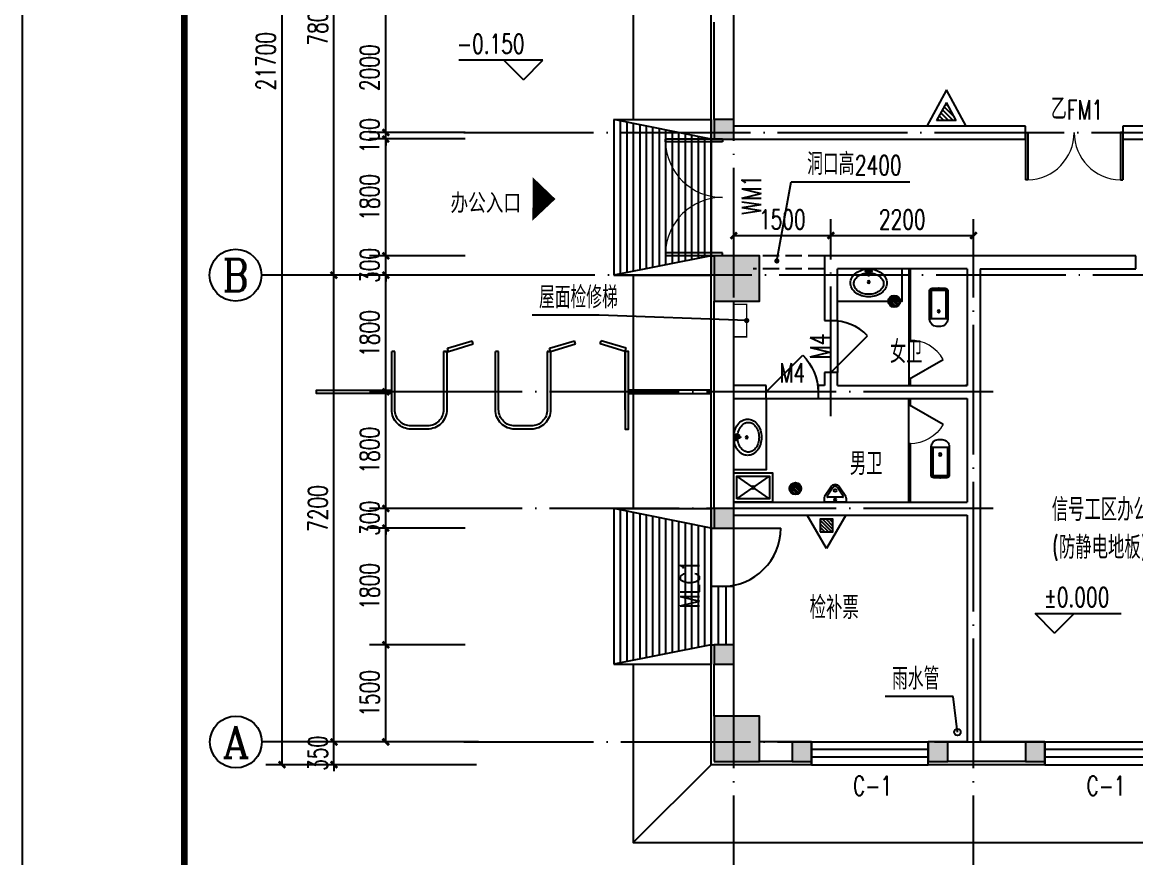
# Model space of a CAD drawing. Extents: x 63793 to 231107, y 20849 to 337643.
# Drawn here: x 132027 to 149199, y 262654 to 275539 of the extents above; entities that cross this region are included whole.
import ezdxf
from ezdxf.enums import TextEntityAlignment as Align

# ---------------------------------------------------------------- set-up
doc = ezdxf.new("R2010")
doc.units = 0
doc.header["$LTSCALE"] = 1000
doc.header["$MEASUREMENT"] = 0
doc.linetypes.add('DASH', pattern=[0.35, 0.25, -0.1])
doc.linetypes.add('DOTE', pattern=[2.42, 2, -0.2, 0.02, -0.2])
for name, color, linetype in [('AXIS', 3, 'Continuous'), ('AXIS_TEXT', 7, 'Continuous'), ('COLUMN', 2, 'Continuous'), ('DIM_ELEV', 3, 'Continuous'), ('DIM_LEAD', 3, 'Continuous'), ('DOOR_FIRE', 4, 'Continuous'), ('DOOR_FIRE_TEXT', 7, 'Continuous'), ('DOTE', 1, 'DOTE'), ('EQUIP_消防', 7, 'Continuous'), ('HX', 1, 'Continuous'), ('LATRINE', 6, 'Continuous'), ('LVTRY', 6, 'Continuous'), ('PUB_DIM', 3, 'Continuous'), ('PUB_HATCH', 8, 'Continuous'), ('PUB_TEXT', 7, 'Continuous'), ('PUB_TITLE', 4, 'Continuous'), ('SURFACE', 6, 'Continuous'), ('WALL', 2, 'Continuous'), ('WINDOW', 4, 'Continuous'), ('WINDOW_TEXT', 7, 'Continuous'), ('厨卫', 30, 'Continuous'), ('家具', 7, 'Continuous'), ('新块$0$2D_ROOF', 144, 'Continuous'), ('立面', 255, 'Continuous')]:
    doc.layers.add(name, color=color, linetype=linetype)
doc.styles.add('_TCH_AXIS', font='COMPLEX', dxfattribs={"bigfont": 'GBCBIG'})
doc.styles.add('_TCH_DIM', font='SIMPLEX', dxfattribs={"bigfont": 'GBCBIG'})
doc.styles.add('_TCH_DIM_T3', font='SIMPLEX', dxfattribs={"width": 0.705882, "bigfont": 'GBCBIG'})
doc.styles.add('_TCH_WINDOW', font='SIMPLEX', dxfattribs={"height": 3.5, "bigfont": 'GBCBIG'})
doc.styles.add('COMPLEX', font='COMPLEX')
doc.styles.get("Standard").update_dxf_attribs({"font": 'gbenor.shx', "bigfont": 'gbcbig.shx'})
doc.styles.add('TXT', font='SimSun.ttf', dxfattribs={"width": 0.75})
doc.dimstyles.new('_TCH_ARCH&&100', dxfattribs={"dimtxt": 297.5, "dimasz": 100, "dimexe": 250, "dimexo": 300, "dimgap": 100, "dimtad": 1, "dimdec": 0, "dimzin": 0, "dimdsep": 46, "dimtxsty": '_TCH_DIM_T3', "dimblk": 'ARCHTICK', "dimcen": 0.09, "dimclrt": 7, "dimazin": 2, "dimtfac": 1, "dimtdec": 0, "dimtix": 1, "dimtmove": 2, "dimatfit": 3, "dimfxl": 0, "dimtolj": 1, "dimtzin": 0, "dimarcsym": 0})
pattern_1 = [(135, (8063421.15, -12633.41), (35.81160544, 35.81160544), [])]

# ---------------------------------------------------------------- blocks, each defined once
blk = doc.blocks.new('A$C3B206A9B')
at = {"layer": 'HX'}
blk.add_lwpolyline([(597, 0, 0, 1200, 0), (600, 631, 1200, 1200, 0)], format="xyseb", dxfattribs=at)
blk = doc.blocks.new('A$C53763DD8')
at = {"layer": 'LVTRY', "color": 6, "linetype": 'Continuous', "ltscale": 5}
for p, q in [((100, 800), (567, 473)), ((1100, 800), (633, 473)), ((567, 427), (100, 100)), ((633, 427), (1100, 100))]:
    blk.add_line(p, q, dxfattribs=at)
for points in [[(0, 900), (0, 0), (1200, 0), (1200, 900)], [(100, 800), (100, 100), (1100, 100), (1100, 800)]]:
    blk.add_lwpolyline(points, close=True, dxfattribs=at)
blk.add_circle((600, 450), 39.7, dxfattribs=at)
blk = doc.blocks.new('$ATTACHMENT$00000214')
h = blk.add_hatch()
h.set_pattern_fill('ANSI31', color=256, scale=200, style=0)
h.set_pattern_definition([(45, (-38543.802, -6842.639), (-17.67767, 17.67767), [])])
h.paths.add_polyline_path([(-65, 2), (65, 2), (65, -128), (-65, -128)])
for points in [[(0, 172), (-198, -172), (198, -172)], [(-65, 2), (65, 2), (65, -128), (-65, -128)]]:
    blk.add_lwpolyline(points, close=True)
blk = doc.blocks.new('dsff')
at = {"layer": '立面'}
h = blk.add_hatch(dxfattribs=at)
h.set_pattern_fill('ANSI31', color=0, scale=405.162065, angle=180, style=0)
h.set_pattern_definition(pattern_1)
h.paths.add_polyline_path([(356931, -6808), (356779, -6529), (356627, -6808)])
h = blk.add_hatch(dxfattribs=at)
h.set_pattern_fill('ANSI31', color=0, scale=405.162065, angle=180, style=0)
h.set_pattern_definition(pattern_1)
h.paths.add_polyline_path([(356931, -6808), (356779, -6529), (356627, -6808)])
h = blk.add_hatch(dxfattribs=at)
h.set_pattern_fill('ANSI31', color=0, scale=405.162065, angle=180, style=0)
h.set_pattern_definition(pattern_1)
h.paths.add_polyline_path([(356931, -6808), (356779, -6529), (356627, -6808)])
h = blk.add_hatch(dxfattribs=at)
h.set_pattern_fill('ANSI31', color=0, scale=405.162065, angle=180, style=0)
h.set_pattern_definition(pattern_1)
h.paths.add_polyline_path([(356931, -6808), (356779, -6529), (356627, -6808)])
at = {"layer": '立面', "color": 0}
for p, q in [((356779, -6335), (356475, -6894)), ((356779, -6335), (356475, -6894)), ((356779, -6335), (356475, -6894)), ((356779, -6335), (356475, -6894)), ((357083, -6894), (356779, -6335)), ((357083, -6894), (356779, -6335)), ((357083, -6894), (356779, -6335)), ((357083, -6894), (356779, -6335)), ((356779, -6529), (356627, -6808)), ((356779, -6529), (356627, -6808)), ((356779, -6529), (356627, -6808)), ((356779, -6529), (356627, -6808)), ((356931, -6808), (356779, -6529)), ((356931, -6808), (356779, -6529)), ((356931, -6808), (356779, -6529)), ((356931, -6808), (356779, -6529)), ((356931, -6808), (356627, -6808)), ((356931, -6808), (356627, -6808)), ((356931, -6808), (356627, -6808)), ((356931, -6808), (356627, -6808)), ((357083, -6894), (356475, -6894)), ((357083, -6894), (356475, -6894)), ((357083, -6894), (356475, -6894)), ((357083, -6894), (356475, -6894))]:
    blk.add_line(p, q, dxfattribs=at)
at = {"layer": 'EQUIP_消防', "xscale": -1.5, "yscale": 1.5, "zscale": 1.5, "rotation": 180}
blk.add_blockref('$ATTACHMENT$00000214', (354930, -13151), dxfattribs=at)
blk = doc.blocks.new('_ArchTick')
at = {"color": 0, "linetype": 'ByBlock', "const_width": 0.4}
blk.add_lwpolyline([(-0.5, -0.5), (0.5, 0.5)], dxfattribs=at)
blk = doc.blocks.new('*D132')
at = {"layer": 'Defpoints', "color": 0, "transparency": 16777216}
for p in [(146699, 272250), (144499, 271599), (146699, 271599)]:
    blk.add_point(p, dxfattribs=at)
at = {"layer": 'PUB_DIM', "color": 0, "lineweight": -2, "transparency": 16777216}
for p, q in [((144499, 271899), (144499, 272500)), ((146699, 271899), (146699, 272500)), ((144499, 272250), (146699, 272250))]:
    blk.add_line(p, q, dxfattribs=at)
at = {"layer": 'PUB_DIM', "color": 0, "lineweight": -2, "transparency": 16777216, "xscale": 100, "yscale": 100, "zscale": 100, "rotation": 180}
blk.add_blockref('_ArchTick', (144499, 272250), dxfattribs=at)
at = {"layer": 'PUB_DIM', "color": 0, "lineweight": -2, "transparency": 16777216, "xscale": 100, "yscale": 100, "zscale": 100}
blk.add_blockref('_ArchTick', (146699, 272250), dxfattribs=at)
at = {"layer": 'PUB_DIM', "color": 7, "transparency": 16777216, "insert": (145599, 272499), "char_height": 297.5, "attachment_point": 5, "style": '_TCH_DIM_T3'}
blk.add_mtext('\\A1;2200', dxfattribs=at)
blk = doc.blocks.new('*D133')
at = {"layer": 'Defpoints', "color": 0, "transparency": 16777216}
for p in [(144499, 272250), (142999, 271599), (144499, 271599)]:
    blk.add_point(p, dxfattribs=at)
at = {"layer": 'PUB_DIM', "color": 0, "lineweight": -2, "transparency": 16777216}
for p, q in [((142999, 271899), (142999, 272500)), ((144499, 271899), (144499, 272500)), ((142999, 272250), (144499, 272250))]:
    blk.add_line(p, q, dxfattribs=at)
at = {"layer": 'PUB_DIM', "color": 0, "lineweight": -2, "transparency": 16777216, "xscale": 100, "yscale": 100, "zscale": 100, "rotation": 180}
blk.add_blockref('_ArchTick', (142999, 272250), dxfattribs=at)
at = {"layer": 'PUB_DIM', "color": 0, "lineweight": -2, "transparency": 16777216, "xscale": 100, "yscale": 100, "zscale": 100}
blk.add_blockref('_ArchTick', (144499, 272250), dxfattribs=at)
at = {"layer": 'PUB_DIM', "color": 7, "transparency": 16777216, "insert": (143749, 272499), "char_height": 297.5, "attachment_point": 5, "style": '_TCH_DIM_T3'}
blk.add_mtext('\\A1;1500', dxfattribs=at)
blk = doc.blocks.new('*D163')
at = {"layer": 'Defpoints', "color": 0, "transparency": 16777216}
for p in [(137634, 265939), (139159, 265939), (139159, 264439)]:
    blk.add_point(p, dxfattribs=at)
at = {"layer": 'PUB_DIM', "color": 0, "lineweight": -2, "transparency": 16777216}
for p, q in [((138859, 265939), (137384, 265939)), ((137634, 264439), (137634, 265939)), ((138859, 264439), (137384, 264439))]:
    blk.add_line(p, q, dxfattribs=at)
at = {"layer": 'PUB_DIM', "color": 0, "lineweight": -2, "transparency": 16777216, "xscale": 100, "yscale": 100, "zscale": 100}
for p, rotation in [((137634, 265939), 90), ((137634, 264439), 270)]:
    blk.add_blockref('_ArchTick', p, dxfattribs=dict(at, rotation=rotation))
at = {"layer": 'PUB_DIM', "color": 7, "transparency": 16777216, "insert": (137385, 265189), "char_height": 297.5, "attachment_point": 5, "rotation": 90, "style": '_TCH_DIM_T3'}
blk.add_mtext('\\A1;1500', dxfattribs=at)
blk = doc.blocks.new('*D164')
at = {"layer": 'Defpoints', "color": 0, "transparency": 16777216}
for p in [(137634, 267739), (139159, 267739), (139159, 265939)]:
    blk.add_point(p, dxfattribs=at)
at = {"layer": 'PUB_DIM', "color": 0, "lineweight": -2, "transparency": 16777216}
for p, q in [((138859, 267739), (137384, 267739)), ((137634, 265939), (137634, 267739)), ((138859, 265939), (137384, 265939))]:
    blk.add_line(p, q, dxfattribs=at)
at = {"layer": 'PUB_DIM', "color": 0, "lineweight": -2, "transparency": 16777216, "xscale": 100, "yscale": 100, "zscale": 100}
for p, rotation in [((137634, 267739), 90), ((137634, 265939), 270)]:
    blk.add_blockref('_ArchTick', p, dxfattribs=dict(at, rotation=rotation))
at = {"layer": 'PUB_DIM', "color": 7, "transparency": 16777216, "insert": (137385, 266839), "char_height": 297.5, "attachment_point": 5, "rotation": 90, "style": '_TCH_DIM_T3'}
blk.add_mtext('\\A1;1800', dxfattribs=at)
blk = doc.blocks.new('*D165')
at = {"layer": 'Defpoints', "color": 0, "transparency": 16777216}
for p in [(137634, 268039), (139159, 268039), (139159, 267739)]:
    blk.add_point(p, dxfattribs=at)
at = {"layer": 'PUB_DIM', "color": 0, "lineweight": -2, "transparency": 16777216}
for p, q in [((137634, 268039), (137634, 268139)), ((138859, 268039), (137384, 268039)), ((137634, 267739), (137634, 268039)), ((138859, 267739), (137384, 267739)), ((137634, 267739), (137634, 267639))]:
    blk.add_line(p, q, dxfattribs=at)
at = {"layer": 'PUB_DIM', "color": 0, "lineweight": -2, "transparency": 16777216, "xscale": 100, "yscale": 100, "zscale": 100}
for p, rotation in [((137634, 268039), 270), ((137634, 267739), 90)]:
    blk.add_blockref('_ArchTick', p, dxfattribs=dict(at, rotation=rotation))
at = {"layer": 'PUB_DIM', "color": 7, "transparency": 16777216, "insert": (137385, 267889), "char_height": 297.5, "attachment_point": 5, "rotation": 90, "style": '_TCH_DIM_T3'}
blk.add_mtext('\\A1;300', dxfattribs=at)
blk = doc.blocks.new('*D166')
at = {"layer": 'Defpoints', "color": 0, "transparency": 16777216}
for p in [(137634, 269839), (139159, 269839), (139159, 268039)]:
    blk.add_point(p, dxfattribs=at)
at = {"layer": 'PUB_DIM', "color": 0, "lineweight": -2, "transparency": 16777216}
for p, q in [((138859, 269839), (137384, 269839)), ((137634, 268039), (137634, 269839)), ((138859, 268039), (137384, 268039))]:
    blk.add_line(p, q, dxfattribs=at)
at = {"layer": 'PUB_DIM', "color": 0, "lineweight": -2, "transparency": 16777216, "xscale": 100, "yscale": 100, "zscale": 100}
for p, rotation in [((137634, 269839), 90), ((137634, 268039), 270)]:
    blk.add_blockref('_ArchTick', p, dxfattribs=dict(at, rotation=rotation))
at = {"layer": 'PUB_DIM', "color": 7, "transparency": 16777216, "insert": (137385, 268939), "char_height": 297.5, "attachment_point": 5, "rotation": 90, "style": '_TCH_DIM_T3'}
blk.add_mtext('\\A1;1800', dxfattribs=at)
blk = doc.blocks.new('*D167')
at = {"layer": 'Defpoints', "color": 0, "transparency": 16777216}
for p in [(137634, 271639), (139159, 271639), (139159, 269839)]:
    blk.add_point(p, dxfattribs=at)
at = {"layer": 'PUB_DIM', "color": 0, "lineweight": -2, "transparency": 16777216}
for p, q in [((138859, 271639), (137384, 271639)), ((137634, 269839), (137634, 271639)), ((138859, 269839), (137384, 269839))]:
    blk.add_line(p, q, dxfattribs=at)
at = {"layer": 'PUB_DIM', "color": 0, "lineweight": -2, "transparency": 16777216, "xscale": 100, "yscale": 100, "zscale": 100}
for p, rotation in [((137634, 271639), 90), ((137634, 269839), 270)]:
    blk.add_blockref('_ArchTick', p, dxfattribs=dict(at, rotation=rotation))
at = {"layer": 'PUB_DIM', "color": 7, "transparency": 16777216, "insert": (137385, 270739), "char_height": 297.5, "attachment_point": 5, "rotation": 90, "style": '_TCH_DIM_T3'}
blk.add_mtext('\\A1;1800', dxfattribs=at)
blk = doc.blocks.new('*D168')
at = {"layer": 'Defpoints', "color": 0, "transparency": 16777216}
for p in [(137634, 271939), (139159, 271939), (139159, 271639)]:
    blk.add_point(p, dxfattribs=at)
at = {"layer": 'PUB_DIM', "color": 0, "lineweight": -2, "transparency": 16777216}
for p, q in [((137634, 271939), (137634, 272039)), ((138859, 271939), (137384, 271939)), ((137634, 271639), (137634, 271939)), ((138859, 271639), (137384, 271639)), ((137634, 271639), (137634, 271539))]:
    blk.add_line(p, q, dxfattribs=at)
at = {"layer": 'PUB_DIM', "color": 0, "lineweight": -2, "transparency": 16777216, "xscale": 100, "yscale": 100, "zscale": 100}
for p, rotation in [((137634, 271939), 270), ((137634, 271639), 90)]:
    blk.add_blockref('_ArchTick', p, dxfattribs=dict(at, rotation=rotation))
at = {"layer": 'PUB_DIM', "color": 7, "transparency": 16777216, "insert": (137385, 271789), "char_height": 297.5, "attachment_point": 5, "rotation": 90, "style": '_TCH_DIM_T3'}
blk.add_mtext('\\A1;300', dxfattribs=at)
blk = doc.blocks.new('*D169')
at = {"layer": 'Defpoints', "color": 0, "transparency": 16777216}
for p in [(137634, 273739), (139159, 273739), (139159, 271939)]:
    blk.add_point(p, dxfattribs=at)
at = {"layer": 'PUB_DIM', "color": 0, "lineweight": -2, "transparency": 16777216}
for p, q in [((138859, 273739), (137384, 273739)), ((137634, 271939), (137634, 273739)), ((138859, 271939), (137384, 271939))]:
    blk.add_line(p, q, dxfattribs=at)
at = {"layer": 'PUB_DIM', "color": 0, "lineweight": -2, "transparency": 16777216, "xscale": 100, "yscale": 100, "zscale": 100}
for p, rotation in [((137634, 273739), 90), ((137634, 271939), 270)]:
    blk.add_blockref('_ArchTick', p, dxfattribs=dict(at, rotation=rotation))
at = {"layer": 'PUB_DIM', "color": 7, "transparency": 16777216, "insert": (137385, 272839), "char_height": 297.5, "attachment_point": 5, "rotation": 90, "style": '_TCH_DIM_T3'}
blk.add_mtext('\\A1;1800', dxfattribs=at)
blk = doc.blocks.new('*D170')
at = {"layer": 'Defpoints', "color": 0, "transparency": 16777216}
for p in [(137634, 273839), (139159, 273839), (139159, 273739)]:
    blk.add_point(p, dxfattribs=at)
at = {"layer": 'PUB_DIM', "color": 0, "lineweight": -2, "transparency": 16777216}
for p, q in [((137634, 273839), (137634, 273939)), ((138859, 273839), (137384, 273839)), ((138859, 273739), (137384, 273739)), ((137634, 273739), (137634, 273839)), ((137634, 273739), (137634, 273639))]:
    blk.add_line(p, q, dxfattribs=at)
at = {"layer": 'PUB_DIM', "color": 0, "lineweight": -2, "transparency": 16777216, "xscale": 100, "yscale": 100, "zscale": 100}
for p, rotation in [((137634, 273839), 270), ((137634, 273739), 90)]:
    blk.add_blockref('_ArchTick', p, dxfattribs=dict(at, rotation=rotation))
at = {"layer": 'PUB_DIM', "color": 7, "transparency": 16777216, "insert": (137385, 273789), "char_height": 297.5, "attachment_point": 5, "rotation": 90, "style": '_TCH_DIM_T3'}
blk.add_mtext('\\A1;100', dxfattribs=at)
blk = doc.blocks.new('*D171')
at = {"layer": 'Defpoints', "color": 0, "transparency": 16777216}
for p in [(137634, 275839), (139159, 275839), (139159, 273839)]:
    blk.add_point(p, dxfattribs=at)
at = {"layer": 'PUB_DIM', "color": 0, "lineweight": -2, "transparency": 16777216}
for p, q in [((138859, 275839), (137384, 275839)), ((137634, 273839), (137634, 275839)), ((138859, 273839), (137384, 273839))]:
    blk.add_line(p, q, dxfattribs=at)
at = {"layer": 'PUB_DIM', "color": 0, "lineweight": -2, "transparency": 16777216, "xscale": 100, "yscale": 100, "zscale": 100}
for p, rotation in [((137634, 275839), 90), ((137634, 273839), 270)]:
    blk.add_blockref('_ArchTick', p, dxfattribs=dict(at, rotation=rotation))
at = {"layer": 'PUB_DIM', "color": 7, "transparency": 16777216, "insert": (137385, 274839), "char_height": 297.5, "attachment_point": 5, "rotation": 90, "style": '_TCH_DIM_T3'}
blk.add_mtext('\\A1;2000', dxfattribs=at)
blk = doc.blocks.new('*D259')
at = {"layer": 'AXIS', "color": 0, "lineweight": -2, "transparency": 16777216}
for p, q in [((136834, 264439), (136834, 264539)), ((139034, 264439), (136584, 264439)), ((136834, 264089), (136834, 264439)), ((139034, 264089), (136584, 264089)), ((136834, 264089), (136834, 263989))]:
    blk.add_line(p, q, dxfattribs=at)
at = {"layer": 'Defpoints', "color": 0, "transparency": 16777216}
for p in [(136834, 264439), (139334, 264439), (139334, 264089)]:
    blk.add_point(p, dxfattribs=at)
at = {"layer": 'AXIS', "color": 0, "lineweight": -2, "transparency": 16777216, "xscale": 100, "yscale": 100, "zscale": 100}
for p, rotation in [((136834, 264439), 270), ((136834, 264089), 90)]:
    blk.add_blockref('_ArchTick', p, dxfattribs=dict(at, rotation=rotation))
at = {"layer": 'AXIS', "color": 7, "transparency": 16777216, "insert": (136585, 264264), "char_height": 297.5, "attachment_point": 5, "rotation": 90, "style": '_TCH_DIM_T3'}
blk.add_mtext('\\A1;350', dxfattribs=at)
blk = doc.blocks.new('*D260')
at = {"layer": 'AXIS', "color": 0, "lineweight": -2, "transparency": 16777216}
for p, q in [((139034, 271639), (136584, 271639)), ((136834, 264439), (136834, 271639)), ((139034, 264439), (136584, 264439))]:
    blk.add_line(p, q, dxfattribs=at)
at = {"layer": 'Defpoints', "color": 0, "transparency": 16777216}
for p in [(136834, 271639), (139334, 271639), (139334, 264439)]:
    blk.add_point(p, dxfattribs=at)
at = {"layer": 'AXIS', "color": 0, "lineweight": -2, "transparency": 16777216, "xscale": 100, "yscale": 100, "zscale": 100}
for p, rotation in [((136834, 271639), 90), ((136834, 264439), 270)]:
    blk.add_blockref('_ArchTick', p, dxfattribs=dict(at, rotation=rotation))
at = {"layer": 'AXIS', "color": 7, "transparency": 16777216, "insert": (136585, 268039), "char_height": 297.5, "attachment_point": 5, "rotation": 90, "style": '_TCH_DIM_T3'}
blk.add_mtext('\\A1;7200', dxfattribs=at)
blk = doc.blocks.new('*D261')
at = {"layer": 'AXIS', "color": 0, "lineweight": -2, "transparency": 16777216}
for p, q in [((139034, 279439), (136584, 279439)), ((136834, 271639), (136834, 279439)), ((139034, 271639), (136584, 271639))]:
    blk.add_line(p, q, dxfattribs=at)
at = {"layer": 'Defpoints', "color": 0, "transparency": 16777216}
for p in [(136834, 279439), (139334, 279439), (139334, 271639)]:
    blk.add_point(p, dxfattribs=at)
at = {"layer": 'AXIS', "color": 0, "lineweight": -2, "transparency": 16777216, "xscale": 100, "yscale": 100, "zscale": 100}
for p, rotation in [((136834, 279439), 90), ((136834, 271639), 270)]:
    blk.add_blockref('_ArchTick', p, dxfattribs=dict(at, rotation=rotation))
at = {"layer": 'AXIS', "color": 7, "transparency": 16777216, "insert": (136585, 275539), "char_height": 297.5, "attachment_point": 5, "rotation": 90, "style": '_TCH_DIM_T3'}
blk.add_mtext('\\A1;7800', dxfattribs=at)
blk = doc.blocks.new('*D264')
at = {"layer": 'AXIS', "color": 0, "lineweight": -2, "transparency": 16777216}
for p, q in [((139034, 285789), (135784, 285789)), ((136034, 264089), (136034, 285789)), ((139034, 264089), (135784, 264089))]:
    blk.add_line(p, q, dxfattribs=at)
at = {"layer": 'Defpoints', "color": 0, "transparency": 16777216}
for p in [(136034, 285789), (139334, 285789), (139334, 264089)]:
    blk.add_point(p, dxfattribs=at)
at = {"layer": 'AXIS', "color": 0, "lineweight": -2, "transparency": 16777216, "xscale": 100, "yscale": 100, "zscale": 100}
for p, rotation in [((136034, 285789), 90), ((136034, 264089), 270)]:
    blk.add_blockref('_ArchTick', p, dxfattribs=dict(at, rotation=rotation))
at = {"layer": 'AXIS', "color": 7, "transparency": 16777216, "insert": (135785, 274939), "char_height": 297.5, "attachment_point": 5, "rotation": 90, "style": '_TCH_DIM_T3'}
blk.add_mtext('\\A1;21700', dxfattribs=at)
blk = doc.blocks.new('$WINLIB2D$00000001')
for p, q in [((-0.5, 0.5), (0.5, 0.5)), ((-0.5, 0.5), (-0.5, -0.5)), ((0.5, -0.5), (0.5, 0.5)), ((0.5, 0.1667), (-0.5, 0.1667)), ((0.5, -0.1667), (-0.5, -0.1667)), ((-0.5, -0.5), (0.5, -0.5))]:
    blk.add_line(p, q)
blk = doc.blocks.new('_FZH')
blk.add_lwpolyline([(-0.5, -0.5), (0.5, -0.5), (0.5, 0.5), (-0.5, 0.5)], close=True)
at = {"layer": 'PUB_HATCH'}
blk.add_solid([(-0.5, -0.5), (0.5, -0.5), (-0.5, 0.5), (0.5, 0.5)], dxfattribs=at)
blk = doc.blocks.new('$DorLib2D$00000002')
for p, q in [((-0.5, 0), (-0.5, 0.4875)), ((-0.475, 0.4875), (-0.5, 0.4875)), ((-0.475, 0), (-0.475, 0.4875)), ((0.475, 0), (0.475, 0.4875)), ((0.475, 0.4875), (0.5, 0.4875)), ((0.5, 0), (0.5, 0.4875)), ((-0.5, 0), (-0.475, 0)), ((0.5, 0), (0.475, 0))]:
    blk.add_line(p, q)
at = {"lineweight": 13}
for centre, start, end in [((-0.4875, 0), 0, 88.53072), ((0.4875, 0), 91.46928, 180)]:
    blk.add_arc(centre, 0.4875, start, end, dxfattribs=at)
blk = doc.blocks.new('$lvtry$00000193')
for p, q in [((-17, -43, 0), (-17, -33, 0)), ((17, -43, 0), (17, -33, 0))]:
    blk.add_line(p, q)
at = {"elevation": 0}
blk.add_lwpolyline([(280, -215, 0.12431), (260, -136, 0.105707), (198, -63, 0.086941), (110, -17, 0.077137), (0, 0, 0.077137), (-110, -17, 0.086941), (-198, -63, 0.105707), (-260, -136, 0.12431), (-280, -215, 0.12431), (-260, -294, 0.105707), (-198, -367, 0.086941), (-110, -413, 0.077137), (0, -430, 0.077137), (110, -413, 0.086941), (198, -367, 0.105707), (260, -294, 0.12431)], format="xyb", close=True, dxfattribs=at)
blk.add_lwpolyline([(-25, -61, 0.056876), (-95, -75, 0.086941), (-168, -113, 0.105707), (-216, -170, 0.12431), (-230, -225, 0.12431), (-216, -280, 0.105707), (-168, -337, 0.086941), (-95, -375, 0.077137), (0, -390, 0.077137), (95, -375, 0.086941), (168, -337, 0.105707), (216, -280, 0.12431), (230, -225, 0.12431), (216, -170, 0.105707), (168, -113, 0.086941), (95, -75, 0.06676), (13, -60, 0.06676)], format="xyb", dxfattribs=at)
for centre, radius in [((0, -43, 0), 16.7), ((0, -200, 0), 20)]:
    blk.add_circle(centre, radius)
for centre, radius, start, end in [((-40, -34, 0), 10.1, 106.6096, 258.1648), ((-64, 234, 0), 259, 274.7069, 282.3732), ((-75, -213, 0), 173, 71.36, 79.1873), ((-29, -80, 0), 6.77, 155.344, 308.3224), ((-171, 19, 0), 166, 324.8411, 338.1337), ((-171, 19, 0), 170, 324.8411, 331.3523), ((-29, -80, 0), 3.37, 155.344, 308.3224), ((100, -194, 0), 170, 132.3141, 138.8253), ((100, -194, 0), 166, 125.5327, 138.8253), ((-12, -58, 0), 10.6, 201.8924, 261.774), ((0, -33, 0), 16.7, 0, 180), ((-381, -115, 0), 372, 2.3982, 6.7627), ((0, -96, 0), 9.9, 201.7837, 338.2163), ((64, 234, 0), 259, 257.6268, 265.2931), ((381, -115, 0), 372, 170.1008, 177.6018), ((75, -213, 0), 173, 100.8127, 110.4191), ((40, -34, 0), 10.1, 281.8352, 73.3904)]:
    blk.add_arc(centre, radius, start, end)
blk.add_point((0, -33, 0))
blk = doc.blocks.new('$DorLib2D$00000114')
at = {"color": 0}
blk.add_line((0.5, 0), (-0.207, 0.707), dxfattribs=at)
blk.add_arc((0.5, 0), 1, 135, 180, dxfattribs=at)
blk = doc.blocks.new('$lvtry$00000202')
for p, q in [((-140, -40, 0), (-140, -480, 0)), ((-110, -40, 0), (-110, -470, 0)), ((100, 0, 0), (-100, 0, 0)), ((100, -30, 0), (-100, -30, 0)), ((110, -470, 0), (110, -40, 0)), ((140, -480, 0), (140, -40, 0)), ((140, -470, 0), (-140, -470, 0)), ((-30, -590, 0), (30, -590, 0))]:
    blk.add_line(p, q)
blk.add_circle((0, -359, 0), 20)
for centre, radius, start, end in [((-100, -40, 0), 40, 90, 180), ((-100, -40, 0), 10, 90, 180), ((100, -40, 0), 40, 0, 90), ((100, -40, 0), 10, 0, 90), ((-30, -480, 0), 110, 180, 270), ((30, -480, 0), 110, 270, 0)]:
    blk.add_arc(centre, radius, start, end)
blk.add_point((0, 0))
blk = doc.blocks.new('$TCHSYS$APDOOR2D')
blk.add_line((0.5, 0), (0, 0.866))
at = {"lineweight": 13}
blk.add_arc((0.5, 0), 1, 120, 180, dxfattribs=at)
blk = doc.blocks.new('$lvtry$00000221')
for p, q in [((-170, 0, 0), (170, 0, 0)), ((-170, -61, 0), (-170, 0, 0)), ((-162, -88, 0), (-69, -231, 0)), ((-124, -91, 0), (-43, -216, 0)), ((-116, -76, 0), (116, -76, 0)), ((43, -216, 0), (124, -91, 0)), ((69, -231, 0), (162, -88, 0)), ((170, -61, 0), (170, 0, 0))]:
    blk.add_line(p, q)
for centre, radius in [((0, -177, 0), 20), ((0, -38, 0), 17.7)]:
    blk.add_circle(centre, radius)
for centre, radius, start, end in [((-120, -61, 0), 50, 180, 213.0863), ((-116, -86, 0), 10, 90, 213.0863), ((116, -86, 0), 10, 326.9137, 90), ((120, -61, 0), 50, 326.9137, 0), ((0, -191, 0), 80, 210, 330), ((0, -191, 0), 50, 210, 330)]:
    blk.add_arc(centre, radius, start, end)
blk.add_point((0, -38, 0))
blk = doc.blocks.new('_AXISO')
blk.add_circle((0, 0), 0.5)
at = {"layer": 'AXIS_TEXT', "style": 'COMPLEX', "width": 1.041667}
blk.add_attdef('A', text='', height=0.56, dxfattribs=at).set_placement((-0.25, -0.28), (0.25, -0.28), align=Align.FIT)

msp = doc.modelspace()

# ---------------------------------------------------------------- hatches: boundary and pattern name
at = {"layer": '厨卫'}
h = msp.add_hatch(dxfattribs=at)
h.set_pattern_fill('ANSI31', color=256, scale=200, angle=-90, style=0)
h.set_pattern_definition([(135, (-9860.95, -172081.259), (-17.6776695, -17.6776695), [])])
h.paths.add_polyline_path([(145475.3, 271317.7, 1), (145475.3, 271153.8, 1)])
h = msp.add_hatch(dxfattribs=at)
h.set_pattern_fill('ANSI31', color=256, scale=200, angle=-90, style=0)
h.set_pattern_definition([(135, (-9860.95, -172081.259), (-17.6776695, -17.6776695), [])])
h.paths.add_polyline_path([(145475.3, 271317.7, 1), (145475.3, 271153.8, 1)])
h = msp.add_hatch(dxfattribs=at)
h.set_pattern_fill('ANSI31', color=256, scale=200, angle=-90, style=0)
h.set_pattern_definition([(135, (-11386.25, -174968.887), (-17.6776695, -17.6776695), [])])
h.paths.add_polyline_path([(143950, 268430.1, 1), (143950, 268266.2, 1)])
h = msp.add_hatch(dxfattribs=at)
h.set_pattern_fill('ANSI31', color=256, scale=200, angle=-90, style=0)
h.set_pattern_definition([(135, (-11386.25, -174968.887), (-17.6776695, -17.6776695), [])])
h.paths.add_polyline_path([(143950, 268430.1, 1), (143950, 268266.2, 1)])

# ---------------------------------------------------------------- linework, layer by layer
at = {"color": 9}
for p, q in [((141149.3, 274038.9), (141149.3, 271638.9)), ((141149.3, 274038.9), (142649.3, 274038.9)), ((142649.3, 273738.9), (141149.3, 274038.9)), ((141249.3, 274018.9), (141249.3, 271658.9)), ((141349.3, 273998.9), (141349.3, 271678.9)), ((141449.3, 273978.9), (141449.3, 271698.9)), ((141549.3, 273958.9), (141549.3, 271718.9)), ((141649.3, 273938.9), (141649.3, 271738.9)), ((141749.3, 273918.9), (141749.3, 271758.9)), ((141849.3, 273898.9), (141849.3, 271778.9)), ((142649.3, 274038.9), (142649.3, 271638.9)), ((141949.3, 273878.9), (141949.3, 271798.9)), ((142049.3, 273858.9), (142049.3, 271818.9)), ((142149.3, 273838.9), (142149.3, 271838.9)), ((142249.3, 273818.9), (142249.3, 271858.9)), ((142349.3, 273798.9), (142349.3, 271878.9)), ((142449.3, 273778.9), (142449.3, 271898.9)), ((142549.3, 273758.9), (142549.3, 271918.9)), ((142649.3, 271938.9), (141149.3, 271638.9)), ((141149.3, 271638.9), (142649.3, 271638.9)), ((141149.3, 268038.6), (141149.3, 265638.6)), ((141149.3, 268038.6), (142649.3, 268038.6)), ((142649.3, 267738.6), (141149.3, 268038.6)), ((141249.3, 268018.6), (141249.3, 265658.6)), ((141349.3, 267998.6), (141349.3, 265678.6)), ((141449.3, 267978.6), (141449.3, 265698.6)), ((141549.3, 267958.6), (141549.3, 265718.6)), ((141649.3, 267938.6), (141649.3, 265738.6)), ((141749.3, 267918.6), (141749.3, 265758.6)), ((141849.3, 267898.6), (141849.3, 265778.6)), ((142649.3, 268038.6), (142649.3, 265638.6)), ((141949.3, 267878.6), (141949.3, 265798.6)), ((142049.3, 267858.6), (142049.3, 265818.6)), ((142149.3, 267838.6), (142149.3, 265838.6)), ((142249.3, 267818.6), (142249.3, 265858.6)), ((142349.3, 267798.6), (142349.3, 265878.6)), ((142449.3, 267778.6), (142449.3, 265898.6)), ((142549.3, 267758.6), (142549.3, 265918.6)), ((142649.3, 265938.6), (141149.3, 265638.6)), ((141149.3, 265638.6), (142649.3, 265638.6))]:
    msp.add_line(p, q, dxfattribs=at)
msp.add_line((141449.3, 262888.8), (142649.3, 264088.9))
for points in [[(141449.3, 282138.9), (141449.3, 274038.9)], [(141449.3, 271638.9), (141449.3, 268038.6)], [(141449.3, 265638.6), (141449.3, 262888.8), (158599.3, 262888.8)]]:
    msp.add_lwpolyline(points)
at = {"ltscale": 50, "const_width": 25}
msp.add_lwpolyline([(142999.3, 270688.9), (143199.3, 270688.9), (143199.3, 271188.9), (142999.3, 271188.9)], dxfattribs=at)
at = {"layer": 'AXIS'}
for p, q in [((139064.4, 271638.9), (135716.9, 271638.9)), ((139064.4, 264438.9), (135721.9, 264438.9))]:
    msp.add_line(p, q, dxfattribs=at)
at = {"layer": 'DIM_ELEV'}
for p, q in [((140055.4, 274953.8), (138759.3, 274953.8)), ((139755.4, 274653.8), (139455.4, 274953.8)), ((139755.4, 274653.8), (140055.4, 274953.8)), ((147948.9, 266119.8), (147648.9, 266419.8)), ((147648.9, 266419.8), (148974.3, 266419.8)), ((147948.9, 266119.8), (148248.9, 266419.8))]:
    msp.add_line(p, q, dxfattribs=at)
at = {"layer": 'DIM_LEAD'}
for p, q in [((143664.7, 271858.2), (143884.2, 273079.4)), ((143884.2, 273079.4), (145713.4, 273079.4)), ((140922.4, 271023.1), (139891.4, 271023.1)), ((143199.3, 270938.9), (140922.4, 271023.1)), ((146385.1, 265141.7), (145336.7, 265141.7)), ((146449.3, 264588.9), (146385.1, 265141.7))]:
    msp.add_line(p, q, dxfattribs=at)
at = {"layer": 'DIM_LEAD', "const_width": 40}
for points in [[(143661.2, 271838.5, 1), (143668.2, 271877.9, 1)], [(143219.3, 270938.2, 1), (143179.3, 270939.7, 1)]]:
    msp.add_lwpolyline(points, format="xyb", close=True, dxfattribs=at)
at = {"layer": 'DOTE'}
for p, q in [((142999.3, 261612.7), (142999.3, 287895.5)), ((138837, 273838.9), (167413.1, 273838.9)), ((144499.3, 269462.4), (144499.3, 272220.8)), ((146699.3, 261612.7), (146699.3, 271938.9)), ((206199.3, 271638.9), (138837, 271638.9)), ((146999.3, 269838.9), (138837, 269838.9)), ((146999.3, 268038.9), (138837, 268038.9)), ((138837, 264438.9), (206199.3, 264438.9))]:
    msp.add_line(p, q, dxfattribs=at)
at = {"layer": 'LATRINE'}
for p, q in [((145698.9, 271738.9), (145698.9, 270638.9)), ((145723.9, 270638.9), (145723.9, 271738.9)), ((145698.9, 271143.4), (145698.9, 269938.9)), ((145698.9, 270638.9), (145723.9, 270638.9)), ((145723.9, 270038.9), (145698.9, 270038.9)), ((145698.9, 270038.9), (145698.9, 269938.9)), ((145723.9, 269938.9), (145723.9, 270038.9)), ((146574.3, 269938.9), (146574.3, 269938.9)), ((146599.3, 269938.9), (146574.3, 269938.9)), ((146599.3, 269938.9), (146599.3, 269938.9)), ((145698.9, 268138.9), (145698.9, 269738.9)), ((145698.9, 269738.9), (145698.9, 269638.9)), ((145698.9, 269638.9), (145723.9, 269638.9)), ((145723.9, 269638.9), (145723.9, 269738.9)), ((145723.9, 269038.9), (145698.9, 269038.9)), ((145698.9, 269038.9), (145698.9, 268138.9)), ((145723.9, 268138.9), (145723.9, 269038.9)), ((145698.9, 268138.9), (145723.9, 268138.9))]:
    msp.add_line(p, q, dxfattribs=at)
at = {"layer": 'LVTRY'}
for points in [[(144599.3, 271238.9), (145598.9, 271238.9), (145598.9, 271738.9)], [(143499.3, 269738.9), (143499.3, 268638.9), (142999.3, 268638.9)]]:
    msp.add_lwpolyline(points, dxfattribs=at)
at = {"layer": 'PUB_TITLE'}
msp.add_lwpolyline([(132027.2, 252050.1), (221227.2, 252050.1), (221227.2, 294050.1), (132027.2, 294050.1)], close=True, dxfattribs=at)
at = {"layer": 'PUB_TITLE', "const_width": 100}
msp.add_lwpolyline([(134527.2, 253050.1), (220227.2, 253050.1), (220227.2, 293050.1), (134527.2, 293050.1)], close=True, dxfattribs=at)
at = {"layer": 'SURFACE'}
for p, q in [((142649.3, 273838.9), (142649.3, 275689.3)), ((142649.3, 273738.9), (142649.3, 273838.9)), ((142649.3, 273738.9), (142699.3, 273738.9)), ((142649.3, 271938.9), (142699.3, 271938.9)), ((142649.3, 271638.9), (142649.3, 271938.9)), ((142649.3, 269838.9), (142649.3, 271638.9)), ((142649.3, 268038.9), (142649.3, 269838.9)), ((142649.3, 267888.6), (142649.3, 268038.9)), ((142649.3, 267738.6), (142649.3, 267888.6)), ((142649.3, 267738.6), (142699.3, 267738.6)), ((142649.3, 265938.6), (142699.3, 265938.6)), ((142649.3, 265788.6), (142649.3, 265938.6)), ((142649.3, 264088.9), (142649.3, 265788.6)), ((144199.3, 264088.9), (144199.3, 264138.9)), ((145999.3, 264088.9), (145999.3, 264138.9)), ((147799.3, 264088.9), (147799.3, 264138.9)), ((144049.3, 264088.9), (142649.3, 264088.9)), ((144199.3, 264088.9), (144049.3, 264088.9)), ((146149.3, 264088.9), (145999.3, 264088.9)), ((146699.3, 264088.9), (146149.3, 264088.9)), ((147649.3, 264088.9), (146699.3, 264088.9)), ((147799.3, 264088.9), (147649.3, 264088.9))]:
    msp.add_line(p, q, dxfattribs=at)
at = {"layer": 'WALL'}
for p, q in [((142699.3, 274038.9), (142699.3, 275539.3)), ((142999.3, 274038.9), (142999.3, 275539.3)), ((147499.6, 273938.9), (142999.3, 273938.9)), ((147499.6, 273738.9), (147499.6, 273938.9)), ((150699.5, 273938.9), (148999.6, 273938.9)), ((148999.6, 273938.9), (148999.6, 273738.9)), ((142999.3, 273738.9), (147499.6, 273738.9)), ((148999.6, 273738.9), (150799.5, 273738.9)), ((144399.3, 271938.9), (144399.3, 270938.9)), ((145711.4, 271938.9), (144399.3, 271938.9)), ((146699.3, 271938.9), (145711.4, 271938.9)), ((149199.3, 271938.9), (146699.3, 271938.9)), ((149199.3, 271738.9), (149199.3, 271938.9)), ((144599.3, 270938.9), (144599.3, 271738.9)), ((145711.4, 271738.9), (144599.3, 271738.9)), ((146599.3, 271738.9), (145711.4, 271738.9)), ((146599.3, 271738.9), (146599.3, 269938.9)), ((146799.3, 271738.9), (146799.3, 269838.9)), ((146799.3, 271738.9), (149199.3, 271738.9)), ((142699.3, 269838.9), (142699.3, 271238.9)), ((142999.3, 269938.9), (142999.3, 271238.9)), ((144399.3, 270938.9), (144599.3, 270938.9)), ((144599.3, 270138.9), (144399.3, 270138.9)), ((144399.3, 270138.9), (144399.3, 269938.9)), ((144599.3, 269938.9), (144599.3, 270138.9)), ((142699.3, 268038.9), (142699.3, 269838.9)), ((143499.3, 269938.9), (142999.3, 269938.9)), ((143499.3, 269738.9), (143499.3, 269938.9)), ((144399.3, 269938.9), (144299.3, 269938.9)), ((144299.3, 269938.9), (144299.3, 269738.9)), ((144599.3, 269938.9), (145711.4, 269938.9)), ((145711.4, 269938.9), (146586.8, 269938.9)), ((146586.8, 269938.9), (146599.3, 269938.9)), ((146799.3, 269838.9), (146799.3, 268038.9)), ((142999.3, 268138.9), (142999.3, 269738.9)), ((142999.3, 269738.9), (143499.3, 269738.9)), ((144299.3, 269738.9), (144499.3, 269738.9)), ((144499.3, 269738.9), (145711.4, 269738.9)), ((145711.4, 269738.9), (146586.8, 269738.9)), ((146586.8, 269738.9), (146599.3, 269738.9)), ((146599.3, 269738.9), (146599.3, 268138.9)), ((142999.3, 268138.9), (146599.3, 268138.9)), ((142699.3, 268038.6), (142699.3, 268038.9)), ((142999.3, 267938.9), (146599.3, 267938.9)), ((146599.3, 267938.9), (146599.3, 264438.9)), ((146799.3, 268038.9), (146799.3, 264438.9)), ((142699.3, 264839), (142699.3, 265638.6)), ((142999.3, 264839), (142999.3, 265638.6)), ((143899.3, 264438.9), (143399.3, 264438.9)), ((146599.3, 264438.9), (146299.3, 264438.9)), ((147499.3, 264438.9), (146799.3, 264438.9)), ((143899.3, 264138.9), (143399.3, 264138.9)), ((146699.3, 264138.9), (146299.3, 264138.9)), ((147499.3, 264138.9), (146699.3, 264138.9))]:
    msp.add_line(p, q, dxfattribs=at)
at = {"layer": 'WINDOW'}
for p, q in [((142649.3, 271938.9), (142649.3, 273738.9)), ((144599.3, 270938.9), (144599.3, 270138.9)), ((141324.3, 269563.9), (141324.3, 270463.9)), ((141374.3, 269563.9), (141374.3, 270463.9)), ((143499.3, 269738.9), (144299.3, 269738.9)), ((142649.3, 265938.6), (142649.3, 267738.6)), ((142824.3, 267738.6), (143724.3, 267738.6)), ((142649.3, 265938.6), (142649.3, 266838.6)), ((142999.3, 266838.6), (142649.3, 266838.6)), ((142765.9, 265938.6), (142765.9, 266838.6)), ((142882.6, 265938.6), (142882.6, 266838.6)), ((142999.3, 265938.6), (142999.3, 266838.6))]:
    msp.add_line(p, q, dxfattribs=at)
at = {"layer": 'WINDOW', "linetype": 'DASH'}
for p, q in [((144399.3, 271938.9), (143299.3, 271938.9)), ((144399.3, 271738.9), (143299.3, 271738.9))]:
    msp.add_line(p, q, dxfattribs=at)
at = {"layer": 'WINDOW'}
for points in [[(137774.3, 270463.9), (137724.3, 270463.9)], [(138574.3, 270463.9), (138524.3, 270463.9)], [(138574.3, 270463.9), (138524.3, 270463.9)], [(138549.3, 270463.9), (138599.3, 270463.9)], [(138599.3, 270463.9), (138549.3, 270463.9)], [(138584.8, 270511.8), (138967.6, 270627.8)], [(138599.3, 270463.9), (138584.8, 270511.8)], [(138599.3, 270463.9), (138982.1, 270579.9)], [(138982.1, 270579.9), (138967.6, 270627.8)], [(139374.3, 270463.9), (139324.3, 270463.9)], [(140124.3, 270463.9), (140174.3, 270463.9)], [(140174.3, 270463.9), (140124.3, 270463.9)], [(140159.8, 270511.8), (140542.6, 270627.8)], [(140174.3, 270463.9), (140159.8, 270511.8)], [(140174.3, 270463.9), (140557.1, 270579.9)], [(140557.1, 270579.9), (140542.6, 270627.8)], [(140941.5, 270579.9), (140956, 270627.8)], [(141324.3, 270463.9), (140941.5, 270579.9)], [(141338.8, 270511.8), (140956, 270627.8)], [(141324.3, 270463.9), (141338.8, 270511.8)], [(141374.3, 270463.9), (141324.3, 270463.9)], [(137724.3, 269813.9), (136562.9, 269813.9), (136562.9, 269863.9), (137724.3, 269863.9)], [(141374.3, 269813.9), (142649.3, 269813.9), (142649.3, 269863.9), (141374.3, 269863.9)]]:
    msp.add_lwpolyline(points, dxfattribs=at)
for points in [[(138574.3, 270463.9), (138574.3, 269563.9, -0.4142136), (138274.3, 269263.9), (138024.3, 269263.9, -0.4142136), (137724.3, 269563.9), (137724.3, 270463.9)], [(138524.3, 270463.9), (138524.3, 269563.9, -0.4142136), (138274.3, 269313.9), (138024.3, 269313.9, -0.4142136), (137774.3, 269563.9), (137774.3, 270463.9)], [(140174.3, 270463.9), (140174.3, 269563.9, -0.4142136), (139874.3, 269263.9), (139624.3, 269263.9, -0.4142136), (139324.3, 269563.9), (139324.3, 270463.9)], [(140124.3, 270463.9), (140124.3, 269563.9, -0.4142136), (139874.3, 269313.9), (139624.3, 269313.9, -0.4142136), (139374.3, 269563.9), (139374.3, 270463.9)]]:
    msp.add_lwpolyline(points, format="xyb", dxfattribs=at)
msp.add_lwpolyline([(141324.3, 270463.9), (141324.3, 269263.9), (141374.3, 269263.9), (141374.3, 270463.9)], close=True, dxfattribs=at)
msp.add_arc((142824.3, 267738.6), 900, 270, 0, dxfattribs=at)
at = {"layer": '厨卫'}
for centre, radius in [((145475.3, 271235.8), 91.9), ((145475.3, 271235.8), 91.9), ((145475.3, 271235.8), 81.9), ((145475.3, 271235.8), 81.9), ((143950, 268348.1), 91.9), ((143950, 268348.1), 91.9), ((143950, 268348.1), 81.9), ((143950, 268348.1), 81.9)]:
    msp.add_circle(centre, radius, dxfattribs=at)
at = {"layer": '新块$0$2D_ROOF', "color": 3}
msp.add_circle((146449.3, 264588.9), 50, dxfattribs=at)

# ---------------------------------------------------------------- block references
msp.add_blockref('dsff', (-210499.8, 280832.5))
at = {"color": 3, "xscale": 0.5600000000267755, "yscale": 0.5600000000267755, "zscale": 0.5600000000267755, "rotation": 90}
msp.add_blockref('A$C3B206A9B', (140250.1, 272478.6), dxfattribs=at)
at = {"layer": 'AXIS'}
ref = msp.add_blockref('_AXISO', (135316.9, 271638.9), dxfattribs=dict(at, xscale=800, yscale=800, zscale=800))
ref.add_attrib('A', 'B', dxfattribs={"layer": 'AXIS_TEXT', "height": 497.4, "style": '_TCH_AXIS'}).set_placement((135115.5, 271390.2), (135518.2, 271390.2), align=Align.FIT)
ref = msp.add_blockref('_AXISO', (135321.9, 264438.9), dxfattribs=dict(at, xscale=800, yscale=800, zscale=800))
ref.add_attrib('A', 'A', dxfattribs={"layer": 'AXIS_TEXT', "height": 485.9, "style": '_TCH_AXIS'}).set_placement((135113.7, 264196), (135530.2, 264196), align=Align.FIT)
at = {"layer": 'COLUMN', "xscale": 300, "yscale": 300, "zscale": 300, "rotation": 90}
for p in [(142849.3, 273888.9), (142849.3, 267888.6), (142849.3, 265788.6), (146149.3, 264288.9)]:
    msp.add_blockref('_FZH', p, dxfattribs=at)
at = {"layer": 'COLUMN'}
for p, xscale, yscale, zscale in [((143049.3, 271588.9), 700.0030517580453, 700.0000000000291, 700.0000000000291), ((143049.3, 264489), 700.0030517580453, 700.0015258788189, 700.0015258788189), ((144049.3, 264288.9), 300, 300, 300), ((147649.3, 264288.9), 300, 300, 300)]:
    msp.add_blockref('_FZH', p, dxfattribs=dict(at, xscale=xscale, yscale=yscale, zscale=zscale))
at = {"layer": 'DOOR_FIRE', "xscale": -1500, "yscale": -1500, "zscale": 200}
msp.add_blockref('$DorLib2D$00000002', (148249.6, 273838.9), dxfattribs=at)
at = {"layer": 'LATRINE', "yscale": 600, "zscale": 25, "rotation": 270}
for p, xscale in [((145711.4, 270338.9), 600), ((145711.4, 269338.9), -600)]:
    msp.add_blockref('$TCHSYS$APDOOR2D', p, dxfattribs=dict(at, xscale=xscale))
at = {"layer": 'LVTRY'}
for name, p, yscale, rotation in [('$lvtry$00000193', (145080.8, 271733.6, 0), -1, 180.0000000001082), ('$lvtry$00000202', (146160.2, 271438.9), -0.9999999999999998, 180.0000000000022), ('$lvtry$00000193', (142999.3, 269138.9, 0), -1, 270.0000000001082)]:
    msp.add_blockref(name, p, dxfattribs=dict(at, yscale=yscale, rotation=rotation))
at = {"layer": 'LVTRY', "yscale": -0.9999999999999998}
msp.add_blockref('$lvtry$00000202', (146184.5, 268512.7), dxfattribs=at)
at = {"layer": 'LVTRY', "rotation": 180}
msp.add_blockref('$lvtry$00000221', (144563.9, 268138.9, 0), dxfattribs=at)
at = {"layer": 'WINDOW'}
ref = msp.add_blockref('$DorLib2D$00000002', (142824.3, 272838.9), dxfattribs=dict(at, xscale=1800, yscale=1800, zscale=1800, rotation=89.99999999999848))
ref.add_attrib('A', 'WM1', (143423, 272573.9), dxfattribs={"layer": 'WINDOW_TEXT', "height": 297.5, "rotation": 90, "style": '_TCH_WINDOW', "width": 0.705882})
ref = msp.add_blockref('$DorLib2D$00000114', (144499.3, 270538.9), dxfattribs=dict(at, xscale=800, yscale=800, zscale=800, rotation=270))
ref.add_attrib('A', 'M4', (144476.1, 270343.9), dxfattribs={"layer": 'WINDOW_TEXT', "height": 297.5, "rotation": 90, "style": '_TCH_WINDOW', "width": 0.705882})
ref = msp.add_blockref('$DorLib2D$00000114', (143899.3, 269838.9), dxfattribs=dict(at, xscale=-800, yscale=800, zscale=-800))
ref.add_attrib('A', 'M4', (143704.3, 269984.3), dxfattribs={"layer": 'WINDOW_TEXT', "height": 297.5, "style": '_TCH_WINDOW', "width": 0.705882})
ref = msp.add_blockref('$WINLIB2D$00000001', (145099.3, 264263.9), dxfattribs=dict(at, xscale=-1800, yscale=-350, zscale=-1800, rotation=180))
ref.add_attrib('A', 'C-1', (144839.3, 263615.2), dxfattribs={"layer": 'WINDOW_TEXT', "height": 297.5, "style": '_TCH_WINDOW', "width": 0.705882})
ref = msp.add_blockref('$WINLIB2D$00000001', (148699.3, 264263.9), dxfattribs=dict(at, xscale=-1800, yscale=-350, zscale=-1800, rotation=180))
ref.add_attrib('A', 'C-1', (148439.3, 263615.2), dxfattribs={"layer": 'WINDOW_TEXT', "height": 297.5, "style": '_TCH_WINDOW', "width": 0.705882})
at = {"layer": '家具', "color": 3, "ltscale": 5, "xscale": -0.5, "yscale": 0.5, "zscale": 0.5, "rotation": 180}
msp.add_blockref('A$C53763DD8', (142999.3, 268588.9), dxfattribs=at)

# ---------------------------------------------------------------- texts
at = {"char_height": 350, "width": 3190, "attachment_point": 1}
for s, insert in [('女卫', (145408.2, 270630.1)), ('男卫', (144791.8, 268906.7))]:
    msp.add_mtext(s, dxfattribs=dict(at, insert=insert))
at = {"linetype": 'DASH', "char_height": 350, "attachment_point": 1}
for s, insert, width in [('信号工区办公室(防静电地板)', (147904.6, 268197.8), 1954.304), ('检补票', (144171.1, 266685.3), 1297.059)]:
    msp.add_mtext(s, dxfattribs=dict(at, insert=insert, width=width))
at = {"layer": 'DOOR_FIRE_TEXT', "style": '_TCH_WINDOW'}
msp.add_text('乙', height=337.6, dxfattribs=at).set_placement((147891.7, 274038.9))
at = {"layer": 'DOOR_FIRE_TEXT', "style": '_TCH_WINDOW', "width": 0.705882}
msp.add_text('FM1', height=297.5, dxfattribs=at).set_placement((148137.4, 274038.9))
at = {"layer": 'PUB_TEXT', "style": '_TCH_DIM', "width": 0.705882}
for s, p in [('-0.150', (138729.3, 275058.8)), ('2400', (144868.4, 273184.4)), ('%%P0.000', (147784.3, 266524.8))]:
    msp.add_text(s, height=297.5, dxfattribs=at).set_placement(p)
at = {"layer": 'PUB_TEXT', "style": '_TCH_DIM'}
for s, p in [('洞口高', (144131.1, 273184.4)), ('屋面检修梯', (139996.4, 271128.1)), ('雨水管', (145441.7, 265246.7))]:
    msp.add_text(s, height=337.59, dxfattribs=at).set_placement(p)
at = {"layer": 'PUB_TEXT', "color": 7, "style": 'TXT', "width": 0.75}
msp.add_text('办公入口', height=265.82, dxfattribs=at).set_placement((138631.9, 272626.2))
at = {"layer": 'WINDOW_TEXT', "style": '_TCH_WINDOW', "width": 0.705882}
msp.add_text('MLC1', height=297.5, rotation=90, dxfattribs=at).set_placement((142472.9, 266503.6))

# ---------------------------------------------------------------- dimensions: what is measured, and where the dimension line sits
at = {"layer": 'AXIS'}
for p1, p2, distance, text, picture, middle in [((139333.6, 264088.9), (139333.6, 285788.9), 3300, '21700', '*D264', (135784.9, 274938.9)), ((139333.6, 271638.9), (139333.6, 279438.9), 2500, '7800', '*D261', (136584.9, 275538.9)), ((139333.6, 264438.9), (139333.6, 271638.9), 2500, '7200', '*D260', (136584.9, 268038.9)), ((139333.6, 264088.9), (139333.6, 264438.9), 2500, '350', '*D259', (136584.9, 264263.9))]:
    dim = msp.add_aligned_dim(p1=p1, p2=p2, distance=distance, text=text, dimstyle='_TCH_ARCH&&100', dxfattribs=at)
    dim.commit()
    dim.dimension.update_dxf_attribs({"geometry": picture, "text_midpoint": middle})
at = {"layer": 'PUB_DIM'}
for p1, p2, distance, text, picture, middle in [((139158.6, 273838.9), (139158.6, 275839.3), 1525, '2000', '*D171', (137384.9, 274839.1)), ((139158.6, 273738.9), (139158.6, 273838.9), 1525, '100', '*D170', (137384.9, 273788.9)), ((139158.6, 271938.9), (139158.6, 273738.9), 1525, '1800', '*D169', (137384.9, 272838.9)), ((142999.3, 271599), (144499.3, 271599), 650.9, '1500', '*D133', (143749.3, 272498.7)), ((144499.3, 271599), (146699.3, 271599), 650.9, '2200', '*D132', (145599.3, 272498.7)), ((139158.6, 271638.9), (139158.6, 271938.9), 1525, '300', '*D168', (137384.9, 271788.9)), ((139158.6, 269838.9), (139158.6, 271638.9), 1525, '1800', '*D167', (137384.9, 270738.9)), ((139158.6, 268038.9), (139158.6, 269838.9), 1525, '1800', '*D166', (137384.9, 268938.9)), ((139158.6, 267738.6), (139158.6, 268038.9), 1525, '300', '*D165', (137384.9, 267888.8)), ((139158.6, 265938.6), (139158.6, 267738.6), 1525, '1800', '*D164', (137384.9, 266838.6)), ((139158.6, 264438.9), (139158.6, 265938.6), 1525, '1500', '*D163', (137384.9, 265188.8))]:
    dim = msp.add_aligned_dim(p1=p1, p2=p2, distance=distance, text=text, dimstyle='_TCH_ARCH&&100', dxfattribs=at)
    dim.commit()
    dim.dimension.update_dxf_attribs({"geometry": picture, "text_midpoint": middle})

doc.saveas('drawing.dxf')
